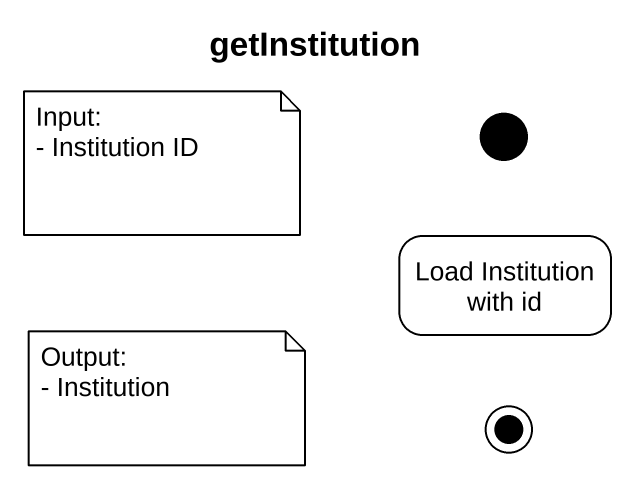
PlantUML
@startuml
title getInstitution
hide empty description
state initial1 <<start>>
state "Load Institution with id" as Load_Institution_with_id
state final1 <<end>>
note as N1
  Input:
  - Institution ID
end note
note as N2
  Output:
  - Institution
end note
@enduml
